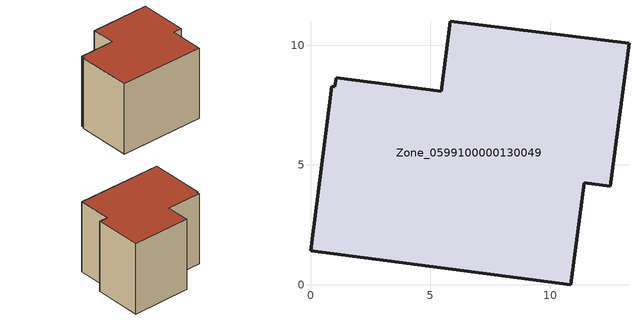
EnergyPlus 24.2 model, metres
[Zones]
Zone_0599100000130049
 floor ground (C_G): 1.02,8.27 1.07,8.64 5.46,8.07 5.83,11 13.29,10.08 12.51,4.11 11.42,4.25 10.86,0 0,1.43 0.9,8.28 z0
 wall outside (C_F): 0.9,8.28 0,1.43 10.86,0 11.42,4.25 12.51,4.11 13.29,10.08 5.83,11 5.46,8.07 1.07,8.64 1.02,8.27 0.9,8.28 z0:9.27
 roof outside (C_R): 1.07,8.64 1.02,8.27 0.9,8.28 0,1.43 10.86,0 11.42,4.25 12.51,4.11 13.29,10.08 5.83,11 5.46,8.07 z9.27
[BUILDING]
Pand.0599100000130049: North Axis=0; Terrain=City; Loads Convergence Tolerance Value=0.04; Temperature Convergence Tolerance Value=0.4; Solar Distribution=FullExterior; Maximum Number of Warmup Days=25; Minimum Number of Warmup Days=1
[Site:Location]
Rotterdam.The.Hague.AP_ZH_NLD Design_Conditions: Latitude=51.96; Longitude=4.45; Time Zone=1; Elevation=-4.5
[SITE:GROUNDTEMPERATURE:BUILDINGSURFACE]
18, 18, 18, 18, 18, 18, 18, 18, 18, 18, 18, 18
[MATERIAL] Thermal Absorptance=0.9; Solar Absorptance=0.7; Visible Absorptance=0.7
Name | Roughness | Thickness | Conductivity | Density | Specific Heat
G.TC.1946-1964 | MediumSmooth | 0.15 | 1 | 540 | 1210
F.TC.1946-1964 | Rough | 0.3 | 0.857143 | 1920 | 840
R.TC.1946-1964 | MediumRough | 0.2 | 0.235294 | 1500 | 1000
[CONSTRUCTION]
C_G: G.TC.1946-1964
C_F: F.TC.1946-1964
C_R: R.TC.1946-1964
[ZONE]
Zone_0599100000130049: Type=1; Multiplier=1; Ceiling Height=Autocalculate; Volume=Autocalculate; Floor Area=autocalculate; Part of Total Floor Area=Yes
[ZONEINFILTRATION:DESIGNFLOWRATE]
Infil_Zone_0599100000130049: Zone or ZoneList or Space or SpaceList=Zone_0599100000130049; Schedule=AlwaysOn; Design Flow Rate Calculation Method=Flow/Area; Flow Rate per Floor Area=0.003; Constant Term Coefficient=1; Temperature Term Coefficient=0; Velocity Term Coefficient=0; Velocity Squared Term Coefficient=0
[HVACTEMPLATE:ZONE:IDEALLOADSAIRSYSTEM]
Zone_0599100000130049: Maximum Heating Supply Air Temperature=50; Minimum Cooling Supply Air Temperature=13; Maximum Heating Supply Air Humidity Ratio=0.0156; Minimum Cooling Supply Air Humidity Ratio=0.0077; Heating Limit=NoLimit; Cooling Limit=NoLimit; Dehumidification Control Type=ConstantSensibleHeatRatio; Cooling Sensible Heat Ratio=0.7; Dehumidification Setpoint=60; Humidification Control Type=None; Humidification Setpoint=30; Outdoor Air Method=None; Outdoor Air Flow Rate per Person=0.00944; Outdoor Air Flow Rate per Zone Floor Area=0; Outdoor Air Flow Rate per Zone=0; Demand Controlled Ventilation Type=None; Outdoor Air Economizer Type=NoEconomizer; Heat Recovery Type=None; Sensible Heat Recovery Effectiveness=0.7; Latent Heat Recovery Effectiveness=0.65
[ZONECONTROL:THERMOSTAT]
ThermostatControl_Zone_0599100000130049: Zone or ZoneList=Zone_0599100000130049; Control Type Schedule=DualSetpointControlType; Control 1=Thermostat_Zone_0599100000130049; Temperature Difference Between Cutout And Setpoint=0
[THERMOSTATSETPOINT:DUALSETPOINT]
Thermostat_Zone_0599100000130049: Heating Setpoint Temperature Schedule=HeatingSetpoint_Zone_0599100000130049; Cooling Setpoint Temperature Schedule=CoolingSetpoint_Zone_0599100000130049
[SCHEDULE:COMPACT]
HeatingSetpoint_Zone_0599100000130049: Through: 12/31, For: AllDays, Until: 24:00, 21
CoolingSetpoint_Zone_0599100000130049: Through: 12/31, For: AllDays, Until: 24:00, 24
DualSetpointControlType: Through: 12/31, For: AllDays, Until: 24:00, 4
AlwaysOn: Through: 12/31, For: AllDays, Until: 24:00, 1
